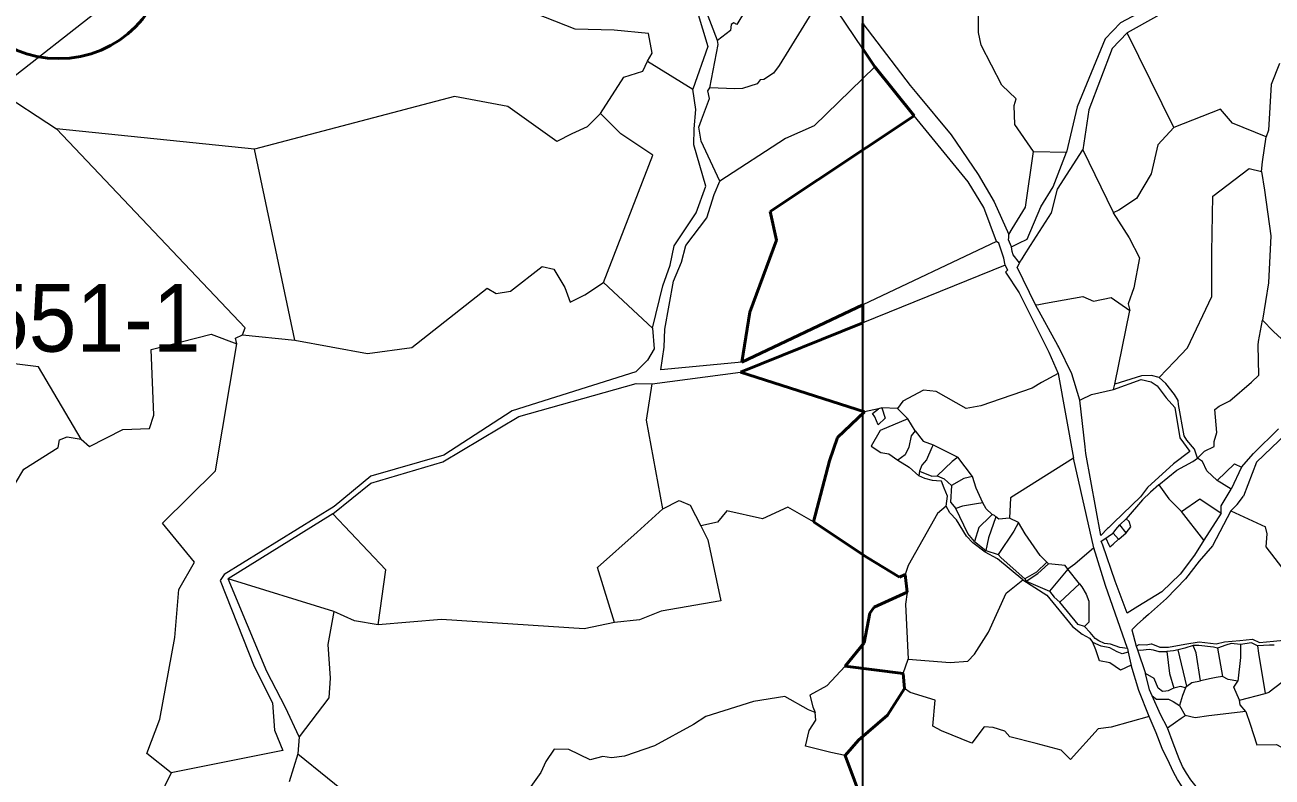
# Model space of a CAD drawing. Header units: metres. Extents: x 548568 to 557107, y 1817749 to 1829427.
# Drawn here: x 551503 to 552243, y 1823228 to 1823674 of the extents above; entities that cross this region are included whole.
import ezdxf
from ezdxf.enums import TextEntityAlignment as Align

# ---------------------------------------------------------------- set-up
doc = ezdxf.new("R2010")
doc.units = ezdxf.units.M
doc.header["$LTSCALE"] = 28
doc.linetypes.add('LONG_DASHED', pattern=[7.5, 6, -1.5])
for name, color, linetype, lineweight in [('10', 7, 'Continuous', 13), ('23', 7, 'Continuous', 13), ('31', 7, 'Continuous', 13), ('32', 7, 'Continuous', 13), ('34', 7, 'LONG_DASHED', 40), ('54', 7, 'Continuous', 25), ('63', 7, 'Continuous', 40)]:
    doc.layers.add(name, color=color, linetype=linetype, lineweight=lineweight)
doc.layers.add('55', color=7, linetype='Continuous')

msp = doc.modelspace()

# ---------------------------------------------------------------- linework, layer by layer
at = {"layer": '10'}
for p, q in [((551921.55, 1823670.17), (551913.89, 1823664.4)), ((552184.41, 1823612.86), (552156.67, 1823668.82)), ((551872.47, 1823652), (551899.17, 1823635.6)), ((551486.63, 1823635.1), (551522.03, 1823612.07)), ((551663.29, 1823486.8), (551639.53, 1823600.02)), ((552101.11, 1823598.56), (552120.73, 1823598.16)), ((552086.62, 1823549.39), (552088.61, 1823552.71)), ((551846.31, 1823520.88), (551875.27, 1823493.97)), ((552149.34, 1823460.68), (552158.3, 1823504.44)), ((551632.42, 1823490.05), (551663.29, 1823486.8)), ((552001.11, 1823444.33), (551927.44, 1823467.87)), ((552001.11, 1823444.33), (551927.44, 1823467.87)), ((552128.71, 1823451.24), (552129.42, 1823451.6)), ((552009.3, 1823446.06), (552001.11, 1823444.33)), ((552011.21, 1823446.62), (552009.3, 1823446.06)), ((552026.69, 1823440.25), (552020.65, 1823446.23)), ((552031.04, 1823433.03), (552026.69, 1823440.25)), ((552041.71, 1823424.88), (552056.42, 1823417.51)), ((552065.02, 1823405.93), (552056.42, 1823417.51)), ((552201.27, 1823414.93), (552198.31, 1823416.82)), ((552209.95, 1823403.74), (552220.33, 1823413.63)), ((552220.33, 1823413.63), (552224.37, 1823411.6)), ((552218.27, 1823398.57), (552209.95, 1823403.74)), ((552202.11, 1823368.28), (552188.89, 1823385.32)), ((552218.08, 1823385.75), (552238.68, 1823376.23)), ((552092.27, 1823378.68), (552087.01, 1823381.29)), ((552156.19, 1823372.61), (552152.31, 1823377.46)), ((552151.65, 1823368.88), (552148.32, 1823372.52)), ((552110.15, 1823354.33), (552109.04, 1823355.31)), ((552026.29, 1823337.41), (552025.05, 1823347.88)), ((552026.29, 1823337.41), (552025.05, 1823347.88)), ((552121.45, 1823351.1), (552110.61, 1823338.16)), ((552128.36, 1823342.35), (552121.45, 1823351.1)), ((551686.48, 1823326.13), (551623.93, 1823345.47)), ((552116.71, 1823331.48), (552128.36, 1823342.35)), ((552210.26, 1823304.28), (552213.16, 1823287.53)), ((552023.84, 1823289.22), (552026.86, 1823297.88)), ((552191.99, 1823281.87), (552187, 1823303.26)), ((552023.84, 1823289.22), (551989.65, 1823293.57)), ((552023.84, 1823289.22), (551989.65, 1823293.57)), ((552024.69, 1823280.45), (552023.84, 1823289.22)), ((552024.69, 1823280.45), (552023.84, 1823289.22)), ((552184.34, 1823280.6), (552183.4, 1823280.15)), ((551665.09, 1823241.73), (551700.35, 1823213.25)), ((551989.51, 1823240.81), (552001.94, 1823207.46)), ((551989.51, 1823240.81), (552001.94, 1823207.46))]:
    msp.add_line(p, q, dxfattribs=at)
for points in [[(552101.11, 1823598.56), (552090.17, 1823614.5), (552089.69, 1823625.88), (552090.92, 1823629.87), (552082.37, 1823637.82), (552070.16, 1823661.66), (552068.5, 1823669.09), (552068.72, 1823723.11), (552067.07, 1823732.93)], [(551486.63, 1823635.1), (551553.39, 1823687.3), (551565.38, 1823689.92), (551605.44, 1823683.45), (551620.47, 1823687.19)], [(551872.47, 1823652), (551875.13, 1823656.85), (551873.05, 1823668.55), (551852.7, 1823670.46), (551829.55, 1823671.12), (551782.31, 1823689.79)], [(551978, 1823694.53), (551950.36, 1823649.48), (551947.09, 1823645.06), (551941.35, 1823641.33), (551939.1, 1823640.99), (551937.38, 1823638.58), (551928.72, 1823635.85), (551924.09, 1823635.64), (551909.41, 1823636.29)], [(551930.49, 1823682.41), (551925.34, 1823673.88), (551923.48, 1823674.76), (551922.08, 1823673.73), (551921.55, 1823670.17)], [(551844.48, 1823621.14), (551858.44, 1823642.57), (551869.57, 1823646.11), (551872.47, 1823652)], [(552247.02, 1823650.75), (552242.15, 1823638.22), (552240.41, 1823611.21), (552239.09, 1823607.24)], [(552007.17, 1823648.7), (551971.16, 1823613.71), (551954.19, 1823606.35), (551915.17, 1823581.06)], [(551844.48, 1823621.14), (551836.73, 1823613.12), (551827.53, 1823609.07), (551818.61, 1823604.44), (551789.7, 1823625.19), (551757.99, 1823631.24), (551639.53, 1823600.02), (551522.03, 1823612.07)], [(551846.31, 1823520.88), (551875.56, 1823596.4), (551856.59, 1823609.02), (551844.48, 1823621.14)], [(552239.09, 1823607.24), (552219.04, 1823615.3), (552211.99, 1823623.69), (552184.41, 1823612.86)], [(552030.41, 1823619.72), (551945.05, 1823563.06), (551948.95, 1823545.95), (551933.01, 1823503.32), (551928.35, 1823473.69)], [(552030.41, 1823619.72), (551945.05, 1823563.06), (551948.95, 1823545.95), (551933.01, 1823503.32), (551928.35, 1823473.69)], [(551632.42, 1823490.05), (551633.84, 1823494.09), (551522.03, 1823612.07)], [(552184.41, 1823612.86), (552174.97, 1823602.6), (552170.88, 1823585.43), (552162.24, 1823570.78), (552151.74, 1823563.78), (552148.45, 1823562.23)], [(552236.23, 1823586.63), (552236.89, 1823592.47), (552239.09, 1823607.24)], [(552130.37, 1823599.57), (552148.3, 1823563.07), (552148.45, 1823562.23)], [(552088.61, 1823552.71), (552096.38, 1823565.69), (552101.11, 1823598.56)], [(552175.6, 1823464.71), (552184.66, 1823474.19), (552192.42, 1823482.28), (552206.81, 1823512.65), (552206.93, 1823538.91), (552207.45, 1823572.08), (552228.98, 1823588.58), (552236.23, 1823586.63)], [(552236.23, 1823586.63), (552238.13, 1823575.71), (552241.82, 1823548.6), (552240.54, 1823520.86), (552236.82, 1823498.66)], [(552148.45, 1823562.23), (552157.95, 1823547.43), (552164.01, 1823535.63), (552160.6, 1823517.79), (552157.38, 1823508.34), (552158.3, 1823504.44)], [(551663.29, 1823486.8), (551706.52, 1823478.99), (551732.81, 1823482.48), (551777.27, 1823517.55), (551782.75, 1823514.54), (551791.23, 1823515.8), (551810.02, 1823530.42), (551816.85, 1823528.8), (551823.33, 1823518.06), (551826.52, 1823509.23), (551835.3, 1823513.63), (551846.31, 1823520.88)], [(552108.38, 1823508.7), (552130.36, 1823512.61), (552136.7, 1823509.87), (552147.21, 1823512.07), (552158.3, 1823504.44)], [(552102.43, 1823507.64), (552104.31, 1823507.97), (552108.38, 1823508.7)], [(552198.31, 1823416.82), (552202.63, 1823421), (552208.24, 1823423.76), (552208.28, 1823426.85), (552209.86, 1823432.19), (552208.76, 1823445.67), (552211.26, 1823447.74), (552217.6, 1823450.9), (552230.46, 1823461.97), (552234.79, 1823466.14), (552234.3, 1823483.8), (552234.61, 1823486.09), (552236.82, 1823498.66)], [(552264.3, 1823472.8), (552243.5, 1823492), (552236.82, 1823498.66)], [(551536.69, 1823428.24), (551511.36, 1823470.96), (551479.78, 1823475.02), (551446.03, 1823490.22), (551442.9, 1823480.63), (551426.07, 1823478.99), (551410.48, 1823477.65)], [(551536.69, 1823428.24), (551541.64, 1823423.81), (551561.5, 1823433.96), (551577.32, 1823434.45), (551579.79, 1823442.4), (551578.14, 1823481.21), (551613.68, 1823490.26), (551629.02, 1823484.54)], [(551629.02, 1823484.54), (551628.11, 1823488.07), (551632.42, 1823490.05)], [(551590.14, 1823230.54), (551575.71, 1823241.99), (551583.41, 1823262.24), (551592.27, 1823310.66), (551594.65, 1823339.02), (551603.85, 1823355.32), (551585.02, 1823378.32), (551616.43, 1823409.32), (551629.02, 1823484.54)], [(552115.8, 1823467.13), (552105.98, 1823461.71), (552100.39, 1823458.4), (552069.88, 1823447.9), (552061.22, 1823446.26), (552043.58, 1823456.29), (552035.91, 1823457.23), (552023.76, 1823450.72), (552020.65, 1823446.23), (552011.21, 1823446.62)], [(551881.53, 1823386.82), (551871.8, 1823439.49), (551875.1, 1823460.86)], [(552129.42, 1823451.6), (552135.58, 1823454.69), (552148.66, 1823457.54)], [(552001.11, 1823444.33), (551984.98, 1823429.15), (551980.34, 1823415.36), (551970.69, 1823379.15)], [(552001.11, 1823444.33), (551984.98, 1823429.15), (551980.34, 1823415.36), (551970.69, 1823379.15)], [(552011.21, 1823446.62), (552013.17, 1823440.64), (552009.05, 1823436.62), (552007.14, 1823441.29), (552005.73, 1823443.43), (552009.3, 1823446.06)], [(552026.69, 1823440.25), (552010.22, 1823433.36), (552005.06, 1823424.06), (552010.66, 1823420.23), (552015.38, 1823419.4), (552020.87, 1823415.69)], [(551472.73, 1823389.12), (551478.01, 1823390.96), (551497.77, 1823402.08), (551502.74, 1823410.46), (551522.99, 1823423.29), (551523.83, 1823427.7), (551528.38, 1823429.55), (551536.69, 1823428.24)], [(552031.04, 1823433.03), (552028.74, 1823430.05), (552027.29, 1823423.45), (552025.06, 1823418.83), (552020.87, 1823415.69)], [(552031.04, 1823433.03), (552035.8, 1823426.93), (552041.71, 1823424.88)], [(552041.71, 1823424.88), (552041.02, 1823423.26), (552037.76, 1823415.84), (552035.03, 1823412.76), (552033.54, 1823409.12)], [(552020.87, 1823415.69), (552027.58, 1823411.6), (552033.12, 1823406.38)], [(552056.42, 1823417.51), (552053, 1823414.94), (552044.02, 1823406.49)], [(552124.96, 1823416.83), (552087.54, 1823393.4), (552087.01, 1823381.29)], [(552209.95, 1823403.74), (552203.89, 1823409.43), (552201.27, 1823414.93)], [(552065.02, 1823405.93), (552059.87, 1823404.77), (552052.57, 1823400.76)], [(552071.14, 1823390.33), (552067.12, 1823399.04), (552065.02, 1823405.93)], [(552175.43, 1823401.17), (552181.39, 1823392.71), (552188.89, 1823385.32)], [(552188.89, 1823385.32), (552199.81, 1823392.74), (552212.32, 1823384.33)], [(551852.83, 1823319.62), (551842.85, 1823352.14), (551866.18, 1823373.01), (551881.53, 1823386.82)], [(551881.53, 1823386.82), (551891.24, 1823391.89), (551897.62, 1823388.96), (551904.06, 1823376.83)], [(551970.69, 1823379.15), (551955.58, 1823387.82), (551940.49, 1823380.87), (551919.45, 1823385.77), (551913.79, 1823378.93), (551904.06, 1823376.83)], [(552049.37, 1823388.39), (552044.24, 1823384.11), (552026.86, 1823353.25), (552025.05, 1823347.88)], [(552071.14, 1823390.33), (552067.35, 1823389.86), (552059.06, 1823388.45), (552055.23, 1823387.08)], [(552076.77, 1823383.61), (552073.11, 1823386.78), (552071.14, 1823390.33)], [(551712.67, 1823318.16), (551717.23, 1823350.66), (551685.93, 1823383.81)], [(552025.05, 1823347.88), (552021.79, 1823346.44), (552002.55, 1823357.97), (551984.11, 1823370.11), (551970.69, 1823379.15)], [(552025.05, 1823347.88), (552021.79, 1823346.44), (552002.55, 1823357.97), (551984.11, 1823370.11), (551970.69, 1823379.15)], [(552076.77, 1823383.61), (552075.5, 1823382.25), (552068.7, 1823375.72), (552066.25, 1823367.48)], [(552078.88, 1823382.07), (552074.5, 1823369.69), (552072.87, 1823362.18)], [(552078.88, 1823382.07), (552078.15, 1823382.83), (552076.77, 1823383.61)], [(552087.01, 1823381.29), (552080.66, 1823380.67), (552078.88, 1823382.07)], [(552092.27, 1823378.68), (552089.54, 1823373.55), (552080.16, 1823359.73)], [(552109.04, 1823355.31), (552105.11, 1823359.17), (552096.17, 1823372.11), (552092.27, 1823378.68)], [(552156.19, 1823372.61), (552158.93, 1823376.17), (552157.88, 1823379.31), (552156.05, 1823380.88)], [(551904.06, 1823376.83), (551908.13, 1823368.54), (551915.86, 1823332.37), (551880.4, 1823326.2), (551867.65, 1823321.17), (551852.83, 1823319.62)], [(552151.65, 1823368.88), (552151.68, 1823368.91), (552156.19, 1823372.61)], [(552264.75, 1823326.82), (552264.44, 1823331.48), (552239.02, 1823364.34), (552239.6, 1823372.09), (552238.68, 1823376.23)], [(552136.97, 1823363.84), (552125.78, 1823354), (552121.45, 1823351.1)], [(552144.11, 1823369.57), (552145.75, 1823365.55), (552146.4, 1823364.26), (552148.37, 1823365.99), (552151.65, 1823368.88)], [(552109.04, 1823355.31), (552102.98, 1823349.32), (552096.1, 1823345.38)], [(552096.87, 1823344.08), (552103.76, 1823348.48), (552110.15, 1823354.33)], [(552121.45, 1823351.1), (552119.89, 1823353.39), (552110.15, 1823354.33)], [(552026.86, 1823297.88), (552051.72, 1823295.8), (552062.3, 1823296.55), (552066.12, 1823300.81), (552074.54, 1823313.82), (552085, 1823336.97), (552094.81, 1823344.79)], [(552128.36, 1823342.35), (552129.83, 1823340.66), (552132.49, 1823336.41), (552133.92, 1823332.13), (552134.06, 1823319.72), (552131.48, 1823317.11)], [(551989.65, 1823293.57), (552000.86, 1823307.52), (552004.1, 1823325.02), (552006.78, 1823328.55), (552026.29, 1823337.41)], [(551989.65, 1823293.57), (552000.86, 1823307.52), (552004.1, 1823325.02), (552006.78, 1823328.55), (552026.29, 1823337.41)], [(552026.29, 1823337.41), (552025.34, 1823330.44), (552026.86, 1823297.88)], [(551686.48, 1823326.13), (551682.9, 1823306.54), (551684.29, 1823286.62), (551683.53, 1823274.89), (551665.86, 1823251.71)], [(551712.67, 1823318.16), (551698.73, 1823320.55), (551686.48, 1823326.13)], [(551852.83, 1823319.62), (551834.85, 1823315.7), (551750.36, 1823321.24), (551712.67, 1823318.16)], [(552159.1, 1823294.32), (552152.73, 1823291.25), (552146.33, 1823295.58), (552140.22, 1823296.81), (552138.13, 1823303.31), (552136.34, 1823307.68)], [(552200.25, 1823285.02), (552197.56, 1823301.57), (552195.77, 1823305.91)], [(552223.79, 1823306.53), (552223.97, 1823298.87), (552222.3, 1823284.7)], [(552234.05, 1823305.73), (552234.53, 1823301.36), (552238.41, 1823277.5)], [(552180.25, 1823302.28), (552181.76, 1823289.39), (552184.34, 1823280.6)], [(551989.65, 1823293.57), (551978.6, 1823282.07), (551968.55, 1823276.57), (551970.42, 1823269.53), (551971.72, 1823266.29)], [(552179.62, 1823278.83), (552177.72, 1823278.57), (552175, 1823280.56), (552172.73, 1823286.37), (552167.52, 1823289.4)], [(552191.37, 1823280.73), (552188.29, 1823281.66), (552184.34, 1823280.6)], [(551971.72, 1823266.29), (551967.73, 1823267.86), (551953.73, 1823275.73), (551935.27, 1823272.79), (551906.99, 1823263.74), (551899.73, 1823259.04), (551876.54, 1823246.49), (551858.76, 1823240.37), (551851.06, 1823239.4), (551845.96, 1823240.11), (551838.5, 1823238.13), (551825.69, 1823244.19), (551817, 1823244.42), (551812.07, 1823237.1), (551809.09, 1823230.71), (551795.69, 1823211.89), (551784.43, 1823207.23), (551775.1, 1823194.43), (551772.63, 1823187.73), (551766.65, 1823186.03), (551760.82, 1823185.06), (551751.5, 1823186.7), (551739.3, 1823190.46), (551700.35, 1823213.25)], [(552024.69, 1823280.45), (552014.59, 1823264.56), (551997.47, 1823249.86), (551989.51, 1823240.81)], [(552024.69, 1823280.45), (552014.59, 1823264.56), (551997.47, 1823249.86), (551989.51, 1823240.81)], [(552169.78, 1823263.9), (552147.19, 1823257.55), (552139.6, 1823256.44), (552123.18, 1823238.44), (552117.6, 1823243.95), (552102.75, 1823247.87), (552087.08, 1823251.83), (552084.17, 1823255.13), (552077.28, 1823257.37), (552071.91, 1823257.69), (552064.56, 1823248), (552046.6, 1823255.26), (552041.52, 1823258.19), (552042.89, 1823273.59), (552028.05, 1823277.97), (552024.69, 1823280.45)], [(552171.58, 1823276.1), (552174.13, 1823274.04), (552180.73, 1823274.19), (552181.11, 1823274.02)], [(552183.4, 1823280.15), (552181.05, 1823279.02), (552179.62, 1823278.83)], [(552181.11, 1823274.02), (552183.94, 1823272.73), (552186.13, 1823271.33), (552187.8, 1823270.27)], [(551989.51, 1823240.81), (551981.11, 1823242.58), (551966.04, 1823246.2), (551968.19, 1823255.6), (551972.17, 1823261.63), (551971.72, 1823266.29)], [(552180.52, 1823257.04), (552185.33, 1823260.44), (552188.76, 1823262.87), (552191.02, 1823264.47)], [(552229.64, 1823259.24), (552233.54, 1823247.1), (552245.21, 1823247.18), (552259.43, 1823239.57), (552271, 1823242.75)]]:
    msp.add_lwpolyline(points, dxfattribs=at)
at = {"layer": '23'}
for p, q in [((552000, 1823659.44), (552007.17, 1823648.7)), ((552000, 1823659.44), (552007.17, 1823648.7)), ((552007.17, 1823648.7), (552030.41, 1823619.72)), ((552007.17, 1823648.7), (552030.41, 1823619.72)), ((552102.43, 1823507.64), (552091.48, 1823530.06)), ((552115.8, 1823467.13), (552124.96, 1823416.83)), ((552148.66, 1823457.54), (552149.34, 1823460.68)), ((552136.97, 1823363.84), (552124.96, 1823416.83)), ((552224.37, 1823411.6), (552218.27, 1823398.57)), ((552152.31, 1823377.46), (552156.05, 1823380.88)), ((552212.32, 1823384.33), (552202.11, 1823368.28)), ((552162.73, 1823303.24), (552167.52, 1823289.4))]:
    msp.add_line(p, q, dxfattribs=at)
for points in [[(552000, 1823659.44), (551979.97, 1823689.46), (551978, 1823694.53)], [(552000, 1823674.36), (552028.16, 1823637.63), (552032.04, 1823632.97)], [(552032.04, 1823632.97), (552052.43, 1823608.43), (552068.29, 1823585.03), (552077.93, 1823568.76), (552086.62, 1823549.39)], [(552079.23, 1823545.2), (552071.78, 1823565.33), (552062.54, 1823580.54), (552030.41, 1823619.72)], [(552088.11, 1823542.07), (552086.45, 1823546.31), (552086.52, 1823547.61), (552086.62, 1823549.39)], [(552092.8, 1823532.66), (552092.49, 1823531.86), (552091.48, 1823530.06)], [(552084.35, 1823531.16), (552085.83, 1823528.21), (552084.64, 1823527.06), (552092.6, 1823514.92), (552110.28, 1823479.6), (552115.8, 1823467.13)], [(552128.71, 1823451.24), (552123.82, 1823466.92), (552116.2, 1823482.59), (552115.63, 1823483.62), (552102.43, 1823507.64)], [(552148.66, 1823457.54), (552165.07, 1823463.58), (552170.93, 1823462.15), (552174.56, 1823459.83), (552179.91, 1823452.73), (552184.94, 1823446.85), (552188, 1823428.97), (552193.82, 1823420.89), (552184.19, 1823413.53), (552168.78, 1823399.49), (552164.7, 1823394.06), (552148.8, 1823378.8), (552145.54, 1823375.67)], [(552175.6, 1823464.71), (552171.11, 1823465.85), (552165.28, 1823465.73), (552149.34, 1823460.68)], [(552198.31, 1823416.82), (552196.6, 1823422.15), (552192, 1823427.64), (552190.56, 1823430.18), (552187.13, 1823448.68), (552186.96, 1823451.07), (552184.83, 1823454.7), (552179.67, 1823461.21), (552175.6, 1823464.71)], [(552145.54, 1823375.67), (552145.13, 1823375.28), (552141.08, 1823371.04), (552132.21, 1823419.71), (552131.77, 1823423.7), (552128.71, 1823451.24)], [(552224.37, 1823411.6), (552231.57, 1823419.56), (552246.4, 1823434.32)], [(552251.19, 1823431.52), (552233.27, 1823414.46), (552225.65, 1823394.37)], [(552175.43, 1823401.17), (552186.21, 1823409.85), (552195.64, 1823414.86), (552198.31, 1823416.82)], [(552175.43, 1823401.17), (552170.56, 1823396.83), (552165.88, 1823392.26), (552156.05, 1823380.88)], [(552212.32, 1823384.33), (552212.35, 1823388.66), (552218.27, 1823398.57)], [(552218.08, 1823385.75), (552221.86, 1823389.42), (552225.65, 1823394.37)], [(552218.08, 1823385.75), (552207.19, 1823365.04), (552199.37, 1823355.91), (552191.37, 1823345.39), (552179.96, 1823333.77), (552169.34, 1823324.29), (552166.18, 1823321.47)], [(552148.32, 1823372.52), (552150.02, 1823374.62), (552152.31, 1823377.46)], [(552144.11, 1823369.57), (552146.78, 1823371.44), (552148.32, 1823372.52)], [(552156.84, 1823304.18), (552143.78, 1823341.5), (552136.97, 1823363.84)], [(552163.09, 1823328.99), (552156.75, 1823325.06), (552149.56, 1823344.07), (552142.34, 1823365.44), (552141.28, 1823367.63), (552144.11, 1823369.57)], [(552202.11, 1823368.28), (552196.56, 1823359.41), (552188.1, 1823348.23), (552177.22, 1823337.74), (552166.53, 1823331.12), (552163.09, 1823328.99)], [(552166.18, 1823321.47), (552162.81, 1823318.46), (552159.5, 1823315.21), (552162.11, 1823305.52)], [(552157.39, 1823301.87), (552158.93, 1823294.9), (552159.1, 1823294.32)], [(552169.78, 1823263.9), (552163.68, 1823279.17), (552159.1, 1823294.32)], [(552171.58, 1823276.1), (552169.97, 1823279.72), (552167.52, 1823289.4)], [(552180.52, 1823257.04), (552176.52, 1823265), (552171.58, 1823276.1)], [(552192.59, 1823218.2), (552189.03, 1823222.52), (552186.45, 1823226.51), (552184.08, 1823230.88), (552181.77, 1823236), (552177.41, 1823244.85), (552173.89, 1823254.11), (552169.78, 1823263.9)], [(552223.83, 1823197.26), (552216.7, 1823203.03), (552211.11, 1823208.49), (552204.07, 1823215.65), (552197.53, 1823222.46), (552194.47, 1823226.38), (552191.9, 1823230.29), (552189.46, 1823234.13), (552187.45, 1823238.69), (552184, 1823247.98), (552180.52, 1823257.04)]]:
    msp.add_lwpolyline(points, dxfattribs=at)
at = {"layer": '31'}
for p, q in [((552194.95, 1823283.99), (552200.25, 1823285.02)), ((552248.44, 1823284.06), (552240.86, 1823278.28)), ((552187.8, 1823270.27), (552191.02, 1823264.47)), ((552227.04, 1823266.85), (552229.64, 1823259.24))]:
    msp.add_line(p, q, dxfattribs=at)
for points in [[(552191.37, 1823280.73), (552191.99, 1823281.87), (552194.95, 1823283.99)], [(552213.16, 1823287.53), (552209.54, 1823287.01), (552206.55, 1823286.44), (552200.25, 1823285.02)], [(552222.3, 1823284.7), (552216.48, 1823285.75), (552213.16, 1823287.53)], [(552223.19, 1823273.48), (552219.88, 1823281.25), (552222.3, 1823284.7)], [(552191.37, 1823280.73), (552189.43, 1823276.28), (552187.8, 1823270.27)], [(552227.04, 1823266.85), (552223.61, 1823270.74), (552223.19, 1823273.48), (552238.41, 1823277.5), (552240.86, 1823278.28)], [(552227.04, 1823266.85), (552205.2, 1823264.3), (552197.04, 1823263), (552191.02, 1823264.47)]]:
    msp.add_lwpolyline(points, dxfattribs=at)
at = {"layer": '32'}
for p, q in [((552079.23, 1823545.2), (552000, 1823507.65)), ((552092.8, 1823532.66), (552093.07, 1823533.03)), ((552084.35, 1823531.16), (552000, 1823497.14)), ((552000, 1823507.65), (551928.35, 1823473.69)), ((552000, 1823507.65), (551928.35, 1823473.69)), ((552000, 1823497.14), (551927.44, 1823467.87)), ((552000, 1823497.14), (551927.44, 1823467.87)), ((551875.1, 1823460.86), (551927.44, 1823467.87)), ((552033.54, 1823409.12), (552033.12, 1823406.38)), ((551685.93, 1823383.81), (551623.93, 1823345.47)), ((552156.84, 1823304.18), (552157.39, 1823301.87)), ((552162.11, 1823305.52), (552162.73, 1823303.24))]:
    msp.add_line(p, q, dxfattribs=at)
for points in [[(552128.58, 1823854.81), (552204.39, 1823822.02), (552214.54, 1823793.75), (552214.36, 1823779.04), (552198.51, 1823748.3), (552186.9, 1823744.86), (552177.51, 1823727.06), (552179.95, 1823698.19), (552172.85, 1823685.54), (552152.77, 1823674.8), (552143.6, 1823665.36), (552127.15, 1823625.12), (552120.73, 1823598.16)], [(552218.99, 1823773.86), (552197.61, 1823738.29), (552186.81, 1823729.84), (552189.14, 1823720.04), (552188.93, 1823705.13), (552187.05, 1823698.35), (552174.06, 1823678.61), (552156.67, 1823668.82)], [(551869.94, 1823768.07), (551874.47, 1823763.47), (551881.79, 1823758.68), (551885.92, 1823752.36), (551890.77, 1823743.19), (551891.11, 1823736.96), (551891.34, 1823728.84), (551893.84, 1823710.41), (551892.42, 1823700.95), (551895, 1823694.23), (551901.92, 1823681.72), (551908.17, 1823660.76), (551899.17, 1823635.6)], [(551913.89, 1823664.4), (551906.83, 1823682.85), (551905.8, 1823687.14)], [(552156.67, 1823668.82), (552147.75, 1823659.69), (552134.03, 1823623.31), (552130.37, 1823599.57)], [(551909.41, 1823636.29), (551914.36, 1823661.98), (551913.89, 1823664.4)], [(551915.17, 1823581.06), (551904.26, 1823604.67), (551902.83, 1823613.08), (551904.39, 1823617.41), (551909.19, 1823630.06), (551908.22, 1823634.46), (551909.41, 1823636.29)], [(551875.27, 1823493.97), (551881.49, 1823518.95), (551885.79, 1823531.22), (551888.13, 1823542.62), (551901.29, 1823562.18), (551907, 1823578.05), (551899.85, 1823602.53), (551899.98, 1823612.08), (551901.04, 1823623.39), (551899.17, 1823635.6)], [(552095.7, 1823536.92), (552099.39, 1823542.81), (552111.8, 1823562.3), (552115.5, 1823576.27), (552130.37, 1823599.57)], [(552092.44, 1823544.18), (552097.51, 1823546.65), (552105.46, 1823565.74), (552112.77, 1823577.64), (552120.73, 1823598.16)], [(551928.35, 1823473.69), (551880.2, 1823469.27), (551882.32, 1823482.63), (551882.62, 1823493.41), (551887.85, 1823521.83), (551892.56, 1823532.99), (551895.13, 1823542.98), (551907.66, 1823559.33), (551911.89, 1823573.14), (551915.17, 1823581.06)], [(552084.35, 1823531.16), (552083.51, 1823535.29), (552083.01, 1823537.16), (552080.61, 1823544.33), (552079.23, 1823545.2)], [(552088.11, 1823542.07), (552088.85, 1823542.43), (552092.44, 1823544.18)], [(552092.8, 1823532.66), (552089.21, 1823537.41), (552088.63, 1823539.35), (552088.11, 1823542.07)], [(552093.07, 1823533.03), (552094.44, 1823534.92), (552095.7, 1823536.92)], [(551875.27, 1823493.97), (551876.38, 1823481.69), (551872.4, 1823475.02), (551865.47, 1823468.06)], [(551865.47, 1823468.06), (551792.19, 1823444.88), (551751.58, 1823418.64), (551708.44, 1823406.27), (551686.69, 1823388.28), (551621.53, 1823348.04), (551619.13, 1823344.41), (551639.31, 1823293.53), (551650.19, 1823271.85), (551651.4, 1823255.66), (551656.28, 1823243.67), (551590.14, 1823230.54)], [(551685.93, 1823383.81), (551708.47, 1823402.06), (551751.08, 1823414.7), (551796.12, 1823441.62), (551865.67, 1823461.1), (551875.1, 1823460.86)], [(552033.54, 1823409.12), (552040.9, 1823406.13), (552044.02, 1823406.49)], [(552049.37, 1823388.39), (552050.21, 1823394.41), (552048.2, 1823399.02), (552046.6, 1823403.34), (552043.71, 1823403.41), (552041.24, 1823403.66), (552036.75, 1823404.76), (552033.12, 1823406.38)], [(552044.02, 1823406.49), (552048.32, 1823404.64), (552052.57, 1823400.76)], [(552052.57, 1823400.76), (552051.95, 1823390.8), (552055.23, 1823387.08)], [(552094.81, 1823344.79), (552079.75, 1823357.32), (552072.61, 1823361.12), (552065.17, 1823366.65), (552061.41, 1823370.6), (552055.48, 1823380.3), (552051.62, 1823384.54), (552049.37, 1823388.39)], [(552066.25, 1823367.48), (552062.17, 1823372.24), (552055.23, 1823387.08)], [(552066.25, 1823367.48), (552072.87, 1823362.18), (552080.16, 1823359.73)], [(552096.1, 1823345.38), (552081.92, 1823357.83), (552080.16, 1823359.73)], [(551665.86, 1823251.71), (551657.78, 1823269.24), (551646.68, 1823290.42), (551623.93, 1823345.47)], [(552094.81, 1823344.79), (552109.16, 1823335.8), (552124.24, 1823317.25), (552129.99, 1823312.58), (552134.3, 1823310.28), (552136.34, 1823307.68)], [(552096.1, 1823345.38), (552096.87, 1823344.08), (552110.61, 1823338.16)], [(552110.61, 1823338.16), (552113.5, 1823334.54), (552116.71, 1823331.48)], [(552131.48, 1823317.11), (552127.58, 1823318.44), (552116.71, 1823331.48)], [(552156.84, 1823304.18), (552152.43, 1823304.63), (552146.87, 1823306.76), (552143.2, 1823307.07), (552139.81, 1823308.59), (552137.7, 1823310.11), (552134.82, 1823313.53), (552131.48, 1823317.11)], [(552157.39, 1823301.87), (552153.71, 1823300.94), (552150.7, 1823302.24), (552146.35, 1823304.45), (552141.22, 1823305.57), (552136.34, 1823307.68)], [(552162.11, 1823305.52), (552163.81, 1823306.48), (552167.98, 1823306.28), (552170.89, 1823306.92)], [(552162.73, 1823303.24), (552164.63, 1823303.05), (552169.81, 1823303.8), (552172.03, 1823303.26)], [(552170.89, 1823306.92), (552171.07, 1823306.96), (552175.64, 1823305.1)], [(552175.64, 1823305.1), (552176.01, 1823304.95), (552181.14, 1823304.83), (552190.96, 1823306.7), (552199.39, 1823307.98), (552209.53, 1823306.95), (552214.35, 1823308.03), (552223.4, 1823308.96), (552230.89, 1823309.67), (552235.2, 1823307.76)], [(552195.77, 1823305.91), (552190.93, 1823304.42), (552187, 1823303.26)], [(552210.26, 1823304.28), (552207.87, 1823304.87), (552199.22, 1823306), (552195.77, 1823305.91)], [(552223.79, 1823306.53), (552218.35, 1823307.17), (552215.26, 1823306.08), (552210.26, 1823304.28)], [(552234.05, 1823305.73), (552230.49, 1823307.47), (552223.79, 1823306.53)], [(552243.76, 1823306.19), (552241.04, 1823306.01), (552234.05, 1823305.73)], [(552235.2, 1823307.76), (552243.44, 1823308.56), (552249.59, 1823309.13)], [(552172.03, 1823303.26), (552175.41, 1823302.43), (552176.48, 1823302.4), (552180.25, 1823302.28)], [(552187, 1823303.26), (552184.2, 1823302.8), (552180.25, 1823302.28)], [(551665.86, 1823251.71), (551665.09, 1823241.73), (551660.05, 1823225.22)], [(551590.14, 1823230.54), (551578.65, 1823206.89), (551549.47, 1823184.16), (551525.91, 1823171.61), (551460.77, 1823136.3), (551459.54, 1823125.58), (551466.75, 1823114.06)]]:
    msp.add_lwpolyline(points, dxfattribs=at)
at = {"layer": '34'}
for points in [[(552000, 1823674.36), (552000, 1823659.44), (552007.17, 1823648.7), (552030.41, 1823619.72), (551945.05, 1823563.06), (551948.95, 1823545.95), (551933.01, 1823503.32), (551928.35, 1823473.69), (552000, 1823507.65), (552000, 1823497.14), (551927.44, 1823467.87), (552001.11, 1823444.33), (551984.98, 1823429.15), (551980.34, 1823415.36)], [(551980.34, 1823415.36), (551970.69, 1823379.15), (552002.55, 1823357.97), (552021.79, 1823346.44), (552025.05, 1823347.88), (552026.29, 1823337.41), (552006.78, 1823328.55), (552004.1, 1823325.02), (552000.86, 1823307.52), (551989.65, 1823293.57), (552023.84, 1823289.22), (552024.69, 1823280.45), (552014.59, 1823264.56), (551997.47, 1823249.86), (551989.51, 1823240.81), (552001.94, 1823207.46)]]:
    msp.add_lwpolyline(points, dxfattribs=at)
at = {"layer": '54'}
msp.add_line((552000, 1820000), (552000, 1828000), dxfattribs=at)
at = {"layer": '63'}
msp.add_circle((551523.41, 1823718.04), 64.42, dxfattribs=at)

# ---------------------------------------------------------------- texts
at = {"layer": '55', "width": 0.95}
msp.add_text('824551-1', height=40, dxfattribs=at).set_placement((551499.99, 1823480), align=Align.CENTER)

doc.saveas('drawing.dxf')
